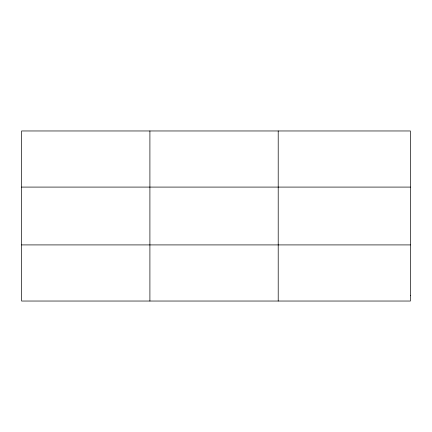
<?xml version="1.0" encoding="UTF-8"?>
<svg xmlns="http://www.w3.org/2000/svg" width="432" height="432" viewBox="0 0 432 432"><rect width="100%" height="100%" fill="white"/><g stroke="black" fill="none" stroke-linecap="round" stroke-linejoin="round"><path stroke-width="0.65" d="M149.904 301.034L149.904 130.966M278.208 301.034L278.208 130.966M21.6 187.088L410.4 187.088M21.6 244.912L410.4 244.912M410.4 295.423L410.4 301.034L21.6 301.034L21.6 130.966L410.4 130.966L410.4 295.423"/></g></svg>
